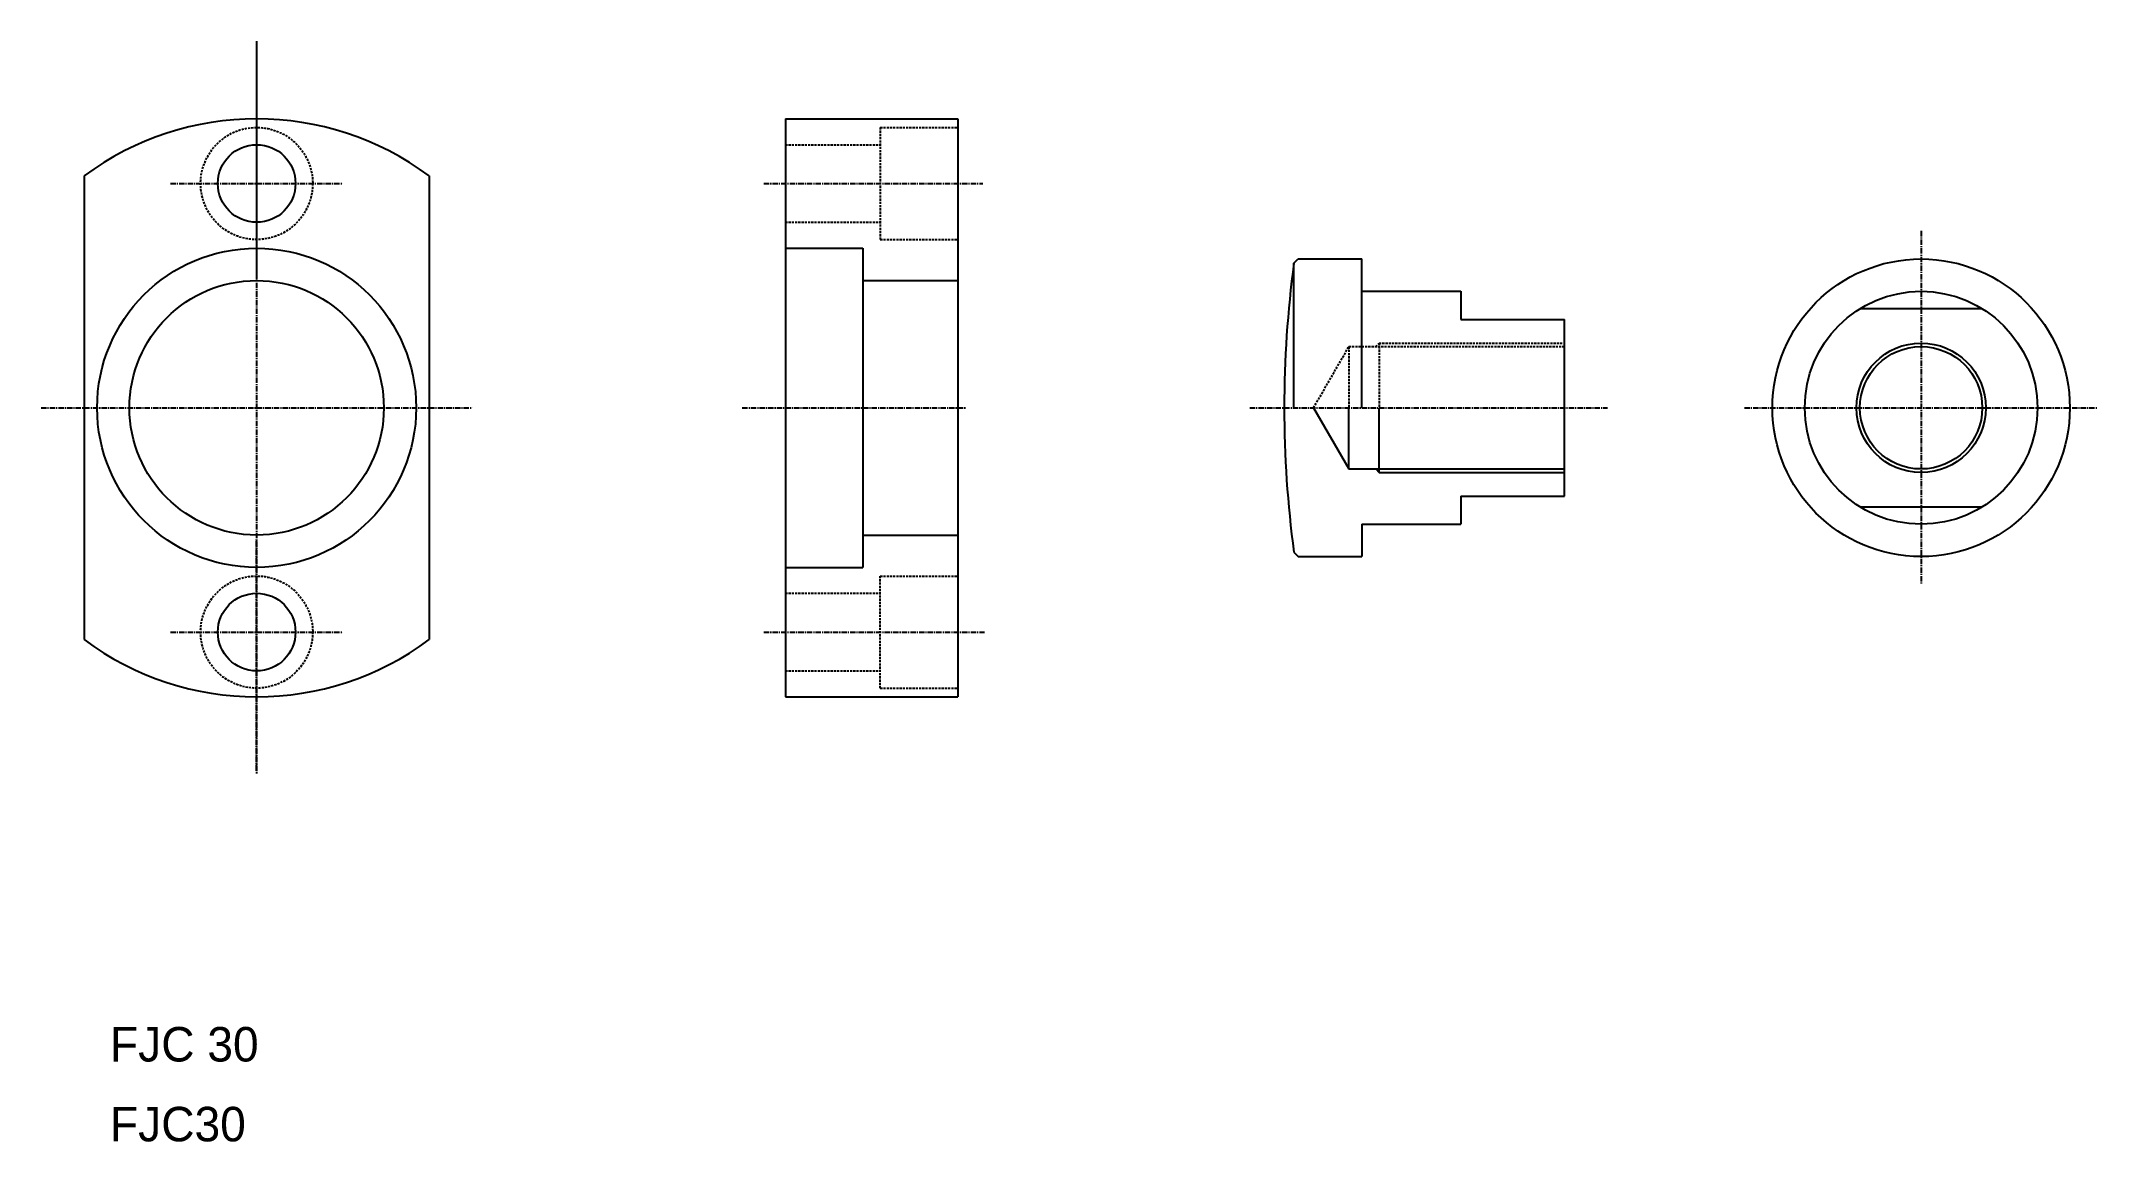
# Model space of a CAD drawing. Extents: x 203 to 681, y 341 to 596.
import ezdxf

# ---------------------------------------------------------------- set-up
doc = ezdxf.new("R2010")
doc.units = 0
doc.linetypes.add('CENTER', pattern=[2, 1.25, -0.25, 0.25, -0.25])
doc.linetypes.add('DASHED', pattern=[0.75, 0.5, -0.25])
doc.layers.get('0').update_dxf_attribs({"linetype": 'CONTINUOUS'})
doc.layers.add('CENTER', color=1, linetype='CENTER')

msp = doc.modelspace()

# ---------------------------------------------------------------- linework, layer by layer
at = {"color": 7, "linetype": 'CONTINUOUS'}
for p, q in [((376.13, 578.18), (416.13, 578.18)), ((376.13, 578.18), (376.13, 444.18)), ((416.13, 578.18), (416.13, 444.18)), ((213.48, 564.93), (213.48, 457.43)), ((293.48, 564.93), (293.48, 457.43)), ((376.13, 548.18), (394.13, 548.18)), ((394.13, 548.18), (394.13, 474.18)), ((494.11, 544.68), (495.11, 545.68)), ((494.11, 511.18), (494.11, 544.68)), ((495.11, 545.68), (509.85, 545.68)), ((394.13, 540.68), (416.13, 540.68)), ((376.13, 537.68), (376.13, 537.68)), ((509.85, 538.18), (532.85, 538.18)), ((532.85, 538.18), (532.85, 531.68)), ((532.85, 531.68), (556.85, 531.68)), ((556.85, 490.68), (556.85, 531.68)), ((625.45, 534.18), (653.74, 534.18)), ((376.13, 511.18), (376.13, 511.18)), ((498.66, 511.18), (506.85, 496.99)), ((506.85, 496.99), (506.85, 511.18)), ((513.85, 496.18), (513.85, 511.18)), ((506.85, 496.99), (556.85, 496.99)), ((513.1, 496.99), (513.85, 496.18)), ((513.85, 496.18), (556.85, 496.18)), ((532.85, 490.68), (556.85, 490.68)), ((532.85, 490.68), (532.85, 484.18)), ((625.45, 488.18), (653.74, 488.18)), ((509.85, 484.18), (532.85, 484.18)), ((394.13, 481.68), (416.13, 481.68)), ((494.11, 477.68), (495.11, 476.68)), ((376.13, 474.18), (394.13, 474.18)), ((495.11, 476.68), (509.85, 476.68)), ((376.13, 444.18), (416.13, 444.18))]:
    msp.add_line(p, q, dxfattribs=at)
at = {"color": 3, "linetype": 'DASHED'}
for p, q in [((398.13, 576.18), (416.13, 576.18)), ((398.13, 576.18), (398.13, 550.18)), ((376.13, 572.18), (398.13, 572.18)), ((376.13, 554.18), (398.13, 554.18)), ((398.13, 550.18), (416.13, 550.18)), ((498.66, 511.18), (506.85, 525.37)), ((506.85, 525.37), (506.85, 511.18)), ((506.85, 525.37), (556.85, 525.37)), ((513.1, 525.37), (513.85, 526.18)), ((513.85, 526.18), (513.85, 511.18)), ((513.85, 526.18), (556.85, 526.18)), ((376.13, 468.18), (398.13, 468.18)), ((398.13, 446.18), (398.13, 472.18)), ((398.13, 472.18), (416.13, 472.18)), ((376.13, 450.18), (398.13, 450.18)), ((398.13, 446.18), (416.13, 446.18))]:
    msp.add_line(p, q, dxfattribs=at)
for p, q in [((509.85, 511.18), (509.85, 545.68)), ((509.85, 484.18), (509.85, 476.68))]:
    msp.add_line(p, q)
for centre in [(253.48, 563.18), (253.48, 459.18)]:
    msp.add_circle(centre, 13, dxfattribs=at)
at = {"color": 7, "linetype": 'CONTINUOUS'}
for centre, radius in [((253.48, 563.18), 9), ((253.48, 511.18), 37), ((639.6, 511.18), 34.5), ((253.48, 511.18), 29.5), ((639.6, 511.18), 27), ((639.6, 511.18), 14.19), ((253.48, 459.18), 9)]:
    msp.add_circle(centre, radius, dxfattribs=at)
at = {"color": 3, "linetype": 'CONTINUOUS'}
msp.add_circle((639.6, 511.18), 15, dxfattribs=at)
at = {"color": 7, "linetype": 'CONTINUOUS'}
for start, end in [(53.3436, 126.6564), (233.3436, 306.6564)]:
    msp.add_arc((253.48, 511.18), 67, start, end, dxfattribs=at)
msp.add_arc((741.85, 511.18), 250, 172.2992, 187.7008)
at = {"layer": 'CENTER', "color": 1, "linetype": 'CENTER'}
for p, q in [((253.48, 596.18), (253.48, 426.18)), ((253.48, 595.31), (253.48, 541.68)), ((233.48, 563.18), (273.48, 563.18)), ((371.13, 563.18), (421.93, 563.18)), ((639.6, 552.18), (639.6, 470.18)), ((203.48, 511.18), (303.48, 511.18)), ((366.13, 511.18), (418.13, 511.18)), ((483.85, 511.18), (566.85, 511.18)), ((598.6, 511.18), (680.6, 511.18)), ((253.48, 427.05), (253.48, 480.68)), ((233.48, 459.18), (273.48, 459.18)), ((371.13, 459.18), (422.29, 459.18))]:
    msp.add_line(p, q, dxfattribs=at)

# ---------------------------------------------------------------- texts
at = {"color": 7, "linetype": 'CONTINUOUS'}
for s, p in [('FJC 30', (219.46, 359.62)), ('FJC30', (219.46, 341.11))]:
    msp.add_text(s, height=8, dxfattribs=at).set_placement(p)

doc.saveas('drawing.dxf')
